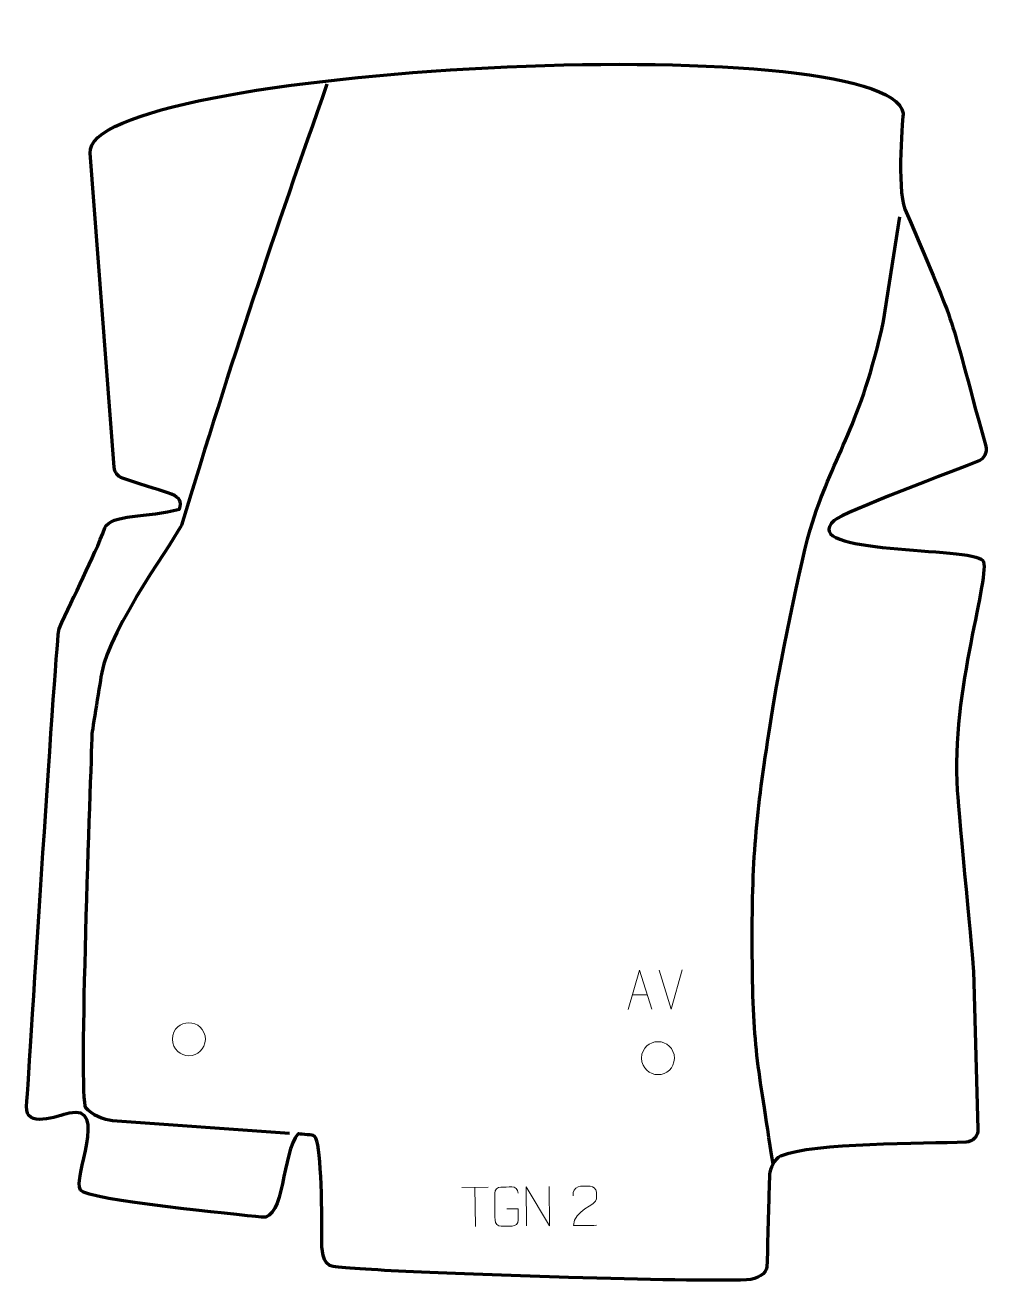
# Model space of a CAD drawing. Header units: millimetres. Extents: x 522 to 1139, y -404 to 397.
import ezdxf

# ---------------------------------------------------------------- set-up
doc = ezdxf.new("R2010")
doc.units = ezdxf.units.MM
doc.header["$MEASUREMENT"] = 0
doc.layers.add('layer 1', color=7, linetype='Continuous')
doc.layers.add('layer 2', color=7, linetype='Continuous')

msp = doc.modelspace()

# ---------------------------------------------------------------- linework, layer by layer
at = {"layer": 'layer 1', "color": 22, "lineweight": 158}
msp.add_open_spline([(982.0067, -403.4597), (989.38, -403.206), (994.779, -399.4409), (995.0152, -394.8417), (995.0152, -394.8417), (995.4731, -385.9277), (995.3028, -384.6391), (995.5803, -374.7849), (995.5803, -374.7849), (996.1549, -354.3878), (996.6738, -335.9665), (996.6738, -335.9665), (996.6738, -335.9665), (996.7465, -333.385), (999.7123, -326.2093), (1003.6917, -324.5751), (1003.6917, -324.5751), (1024.934, -315.8516), (1094.7017, -316.8376), (1122.0469, -315.5922), (1122.0469, -315.5922), (1126.401, -315.3939), (1129.8041, -311.729), (1129.6797, -307.3722), (1129.6797, -307.3722), (1129.6797, -307.3722), (1126.7955, -206.3432), (1126.7955, -206.3432), (1126.7955, -206.3432), (1126.7022, -203.0645), (1117.7377, -109.1429), (1116.446, -91.3577), (1116.446, -91.3577), (1111.8808, -28.5013), (1138.5386, 47.604), (1132.6627, 55.4397), (1132.6627, 55.4397), (1126.1072, 64.1816), (1013.4404, 58.8888), (1037.969, 80.876), (1037.969, 80.876), (1043.9493, 86.2367), (1116.4825, 113.3514), (1129.8229, 118.6528), (1129.8229, 118.6528), (1133.6334, 120.1671), (1135.6709, 124.2622), (1134.5804, 128.215), (1134.5804, 128.215), (1108.644, 222.2214), (1119.5196, 193.4439), (1083.078, 279.5395), (1083.078, 279.5395), (1077.5701, 292.5524), (1081.9514, 340.64), (1081.9483, 340.6569), (1081.9483, 340.6569), (1071.9243, 396.8269), (559.0532, 370.2219), (563.2817, 315.0938), (563.2817, 315.0938), (563.2817, 315.0938), (578.6416, 114.8265), (578.6416, 114.8265), (578.6416, 114.8265), (578.8893, 111.5971), (580.8994, 108.9742), (583.9532, 107.8953), (583.9532, 107.8953), (616.0066, 96.5706), (623.1521, 98.2633), (620.3026, 88.1006), (620.3026, 88.1006), (600.3582, 82.681), (576.103, 84.9899), (572.7828, 76.2152), (572.7828, 76.2152), (565.3754, 56.639), (553.0294, 32.92), (543.4987, 11.7633), (543.4987, 11.7633), (541.8561, 8.117), (524.6926, -264.2062), (522.7907, -292.8923), (522.7907, -292.8923), (521.851, -307.0647), (542.3757, -298.9357), (549.9199, -297.1806), (549.9199, -297.1806), (575.8269, -291.1536), (551.7824, -338.6014), (557.1705, -346.2339), (557.1705, -346.2339), (561.9295, -352.9751), (657.9835, -361.6833), (672.7101, -363.5576), (672.7101, -363.5576), (687.5827, -365.4505), (685.5778, -322.2651), (695.9241, -310.321), (695.9241, -310.321), (695.9241, -310.321), (704.1865, -311.0919), (705.67, -311.29), (705.67, -311.29), (710.3122, -311.9099), (711.1986, -345.762), (711.1166, -377.2467), (711.1166, -377.2467), (711.1017, -382.974), (711.0184, -394.0516), (718.316, -395.0298), (718.316, -395.0298), (733.6847, -397.0902), (803.4174, -400.0605), (868.5351, -401.933), (868.5351, -401.933), (917.052, -403.328), (963.0073, -404.1139), (982.0067, -403.4597)], degree=3, knots=[0, 0, 0, 0, 0.03225806, 0.03225806, 0.03225806, 0.03225806, 0.06451613, 0.06451613, 0.06451613, 0.06451613, 0.09677419, 0.09677419, 0.09677419, 0.09677419, 0.12903226, 0.12903226, 0.12903226, 0.12903226, 0.16129032, 0.16129032, 0.16129032, 0.16129032, 0.19354839, 0.19354839, 0.19354839, 0.19354839, 0.22580645, 0.22580645, 0.22580645, 0.22580645, 0.25806452, 0.25806452, 0.25806452, 0.25806452, 0.29032258, 0.29032258, 0.29032258, 0.29032258, 0.32258065, 0.32258065, 0.32258065, 0.32258065, 0.35483871, 0.35483871, 0.35483871, 0.35483871, 0.38709677, 0.38709677, 0.38709677, 0.38709677, 0.41935484, 0.41935484, 0.41935484, 0.41935484, 0.4516129, 0.4516129, 0.4516129, 0.4516129, 0.48387097, 0.48387097, 0.48387097, 0.48387097, 0.51612903, 0.51612903, 0.51612903, 0.51612903, 0.5483871, 0.5483871, 0.5483871, 0.5483871, 0.58064516, 0.58064516, 0.58064516, 0.58064516, 0.61290323, 0.61290323, 0.61290323, 0.61290323, 0.64516129, 0.64516129, 0.64516129, 0.64516129, 0.67741935, 0.67741935, 0.67741935, 0.67741935, 0.70967742, 0.70967742, 0.70967742, 0.70967742, 0.74193548, 0.74193548, 0.74193548, 0.74193548, 0.77419355, 0.77419355, 0.77419355, 0.77419355, 0.80645161, 0.80645161, 0.80645161, 0.80645161, 0.83870968, 0.83870968, 0.83870968, 0.83870968, 0.87096774, 0.87096774, 0.87096774, 0.87096774, 0.90322581, 0.90322581, 0.90322581, 0.90322581, 0.93548387, 0.93548387, 0.93548387, 0.93548387, 1, 1, 1, 1], dxfattribs=at)
at = {"layer": 'layer 1', "color": 250, "lineweight": 9}
for points in [[(615.8621, -249.8877), (615.9328, -243.2473), (621.2068, -239.4013), (626.3621, -239.4983), (626.3621, -239.4983), (631.5174, -239.4013), (636.7914, -243.4647), (636.8621, -250.1051), (636.8621, -250.1051), (636.4919, -256.4344), (632.05, -260.4651), (626.3621, -260.4945), (626.3621, -260.4945), (621.2068, -260.5915), (615.9328, -256.5281), (615.8621, -249.8877)], [(915.0703, -261.963), (915.141, -255.3226), (920.415, -251.4766), (925.5703, -251.5736), (925.5703, -251.5736), (930.7256, -251.4766), (935.9996, -255.54), (936.0703, -262.1804), (936.0703, -262.1804), (935.7001, -268.5097), (931.2582, -272.5404), (925.5703, -272.5698), (925.5703, -272.5698), (920.415, -272.6668), (915.141, -268.6034), (915.0703, -261.963)]]:
    msp.add_open_spline(points, degree=3, knots=[0, 0, 0, 0, 0.2, 0.2, 0.2, 0.2, 0.4, 0.4, 0.4, 0.4, 0.6, 0.6, 0.6, 0.6, 1, 1, 1, 1], dxfattribs=at)
at = {"layer": 'layer 2', "color": 142, "lineweight": 158}
for points, knots in [([(714.3963, 359.1364), (680.6814, 263.4946), (653.7316, 184.1612), (621.5698, 77.8364), (621.5698, 77.8364), (620.16, 73.1759), (575.0697, 11.0009), (570.7251, -16.0114), (570.7251, -16.0114), (570.0255, -20.3611), (564.4795, -54.1834), (564.4465, -55.5138), (564.4465, -55.5138), (563.8267, -80.4843), (555.5953, -287.529), (560.4065, -293.5384), (560.4065, -293.5384), (563.8092, -297.7886), (572.1706, -301.3676), (577.4982, -301.7542), (577.4982, -301.7542), (577.4982, -301.7542), (690.4148, -309.9482), (690.4148, -309.9482)], [0, 0, 0, 0, 0.14285714, 0.14285714, 0.14285714, 0.14285714, 0.28571429, 0.28571429, 0.28571429, 0.28571429, 0.42857143, 0.42857143, 0.42857143, 0.42857143, 0.57142857, 0.57142857, 0.57142857, 0.57142857, 0.71428571, 0.71428571, 0.71428571, 0.71428571, 1, 1, 1, 1]), ([(998.9598, -329.4778), (989.1091, -264.5828), (985.8584, -256.4919), (985.6626, -190.1859), (985.6626, -190.1859), (985.4866, -130.6085), (988.5671, -103.9551), (997.8743, -44.4413), (997.8743, -44.4413), (1002.0068, -18.0159), (1016.8362, 57.3284), (1024.0432, 79.6287), (1024.0432, 79.6287), (1038.4333, 124.1552), (1054.8055, 141.5472), (1069.4365, 207.8969), (1069.4365, 207.8969), (1069.4365, 207.8969), (1079.8336, 274.4584), (1079.8336, 274.4584)], [0, 0, 0, 0, 0.16666667, 0.16666667, 0.16666667, 0.16666667, 0.33333333, 0.33333333, 0.33333333, 0.33333333, 0.5, 0.5, 0.5, 0.5, 0.66666667, 0.66666667, 0.66666667, 0.66666667, 1, 1, 1, 1])]:
    msp.add_open_spline(points, degree=3, knots=knots, dxfattribs=at)
at = {"layer": 'layer 2', "color": 250, "lineweight": 9}
for points, knots in [([(906.5913, -230.9728), (906.5913, -230.9728), (913.7333, -205.9528), (913.7333, -205.9528), (913.7333, -205.9528), (913.7333, -205.9528), (921.5316, -230.8359), (921.5316, -230.8359)], [0, 0, 0, 0, 0.33333333, 0.33333333, 0.33333333, 0.33333333, 1, 1, 1, 1]), ([(829.2043, -358.2048), (829.2043, -358.2048), (836.3721, -358.1392), (836.3721, -358.1392), (836.3721, -358.1392), (836.3721, -358.1392), (836.4377, -365.307), (836.4377, -365.307), (836.4377, -365.307), (836.3193, -367.6315), (834.6558, -369.1265), (832.5082, -369.1569), (832.5082, -369.1569), (830.1765, -369.1779), (827.8446, -369.1993), (825.5132, -369.221), (825.5132, -369.221), (823.5893, -369.3441), (821.5999, -367.4777), (821.5926, -365.4604), (821.5926, -365.4604), (821.5402, -359.6905), (821.4873, -353.9211), (821.434, -348.152), (821.434, -348.152), (821.4186, -346.014), (823.1496, -344.2788), (825.3019, -344.2725), (825.3019, -344.2725), (827.6275, -344.2512), (829.9535, -344.2299), (832.2795, -344.2086), (832.2795, -344.2086), (834.2258, -344.1553), (836.2308, -345.6285), (836.2797, -348.0659)], [0, 0, 0, 0, 0.1, 0.1, 0.1, 0.1, 0.2, 0.2, 0.2, 0.2, 0.3, 0.3, 0.3, 0.3, 0.4, 0.4, 0.4, 0.4, 0.5, 0.5, 0.5, 0.5, 0.6, 0.6, 0.6, 0.6, 0.7, 0.7, 0.7, 0.7, 0.8, 0.8, 0.8, 0.8, 1, 1, 1, 1]), ([(841.7221, -369.0763), (841.7221, -369.0763), (841.4934, -344.1238), (841.4934, -344.1238), (841.4934, -344.1238), (841.4934, -344.1238), (856.3763, -368.942), (856.3763, -368.942), (856.3763, -368.942), (856.3763, -368.942), (856.1476, -343.9896), (856.1476, -343.9896)], [0, 0, 0, 0, 0.25, 0.25, 0.25, 0.25, 0.5, 0.5, 0.5, 0.5, 1, 1, 1, 1]), ([(886.4191, -368.6771), (881.5049, -368.7218), (876.5907, -368.7669), (871.6768, -368.8122), (871.6768, -368.8122), (871.5858, -358.8803), (886.212, -356.105), (886.2644, -351.794), (886.2644, -351.794), (886.2511, -350.37), (886.238, -348.9463), (886.2253, -347.5231), (886.2253, -347.5231), (886.1893, -345.4462), (884.0508, -343.741), (882.3797, -343.739), (882.3797, -343.739), (880.3066, -343.7584), (878.2338, -343.7774), (876.1615, -343.796), (876.1615, -343.796), (874.3393, -343.7961), (871.5312, -345.6141), (871.4834, -347.7082), (871.4834, -347.7082), (871.4834, -347.7082), (871.5023, -349.7629), (871.5023, -349.7629)], [0, 0, 0, 0, 0.125, 0.125, 0.125, 0.125, 0.25, 0.25, 0.25, 0.25, 0.375, 0.375, 0.375, 0.375, 0.5, 0.5, 0.5, 0.5, 0.625, 0.625, 0.625, 0.625, 0.75, 0.75, 0.75, 0.75, 1, 1, 1, 1])]:
    msp.add_open_spline(points, degree=3, knots=knots, dxfattribs=at)
for points in [[(933.9497, -230.7294), (933.9497, -230.7294), (926.3996, -205.8439), (926.3996, -205.8439)], [(941.0427, -205.7097), (941.0427, -205.7097), (933.9498, -230.7294), (933.9498, -230.7294)], [(909.229, -221.6988), (909.229, -221.6988), (918.7243, -221.6118), (918.7243, -221.6118)], [(800.3292, -344.5246), (800.3292, -344.5246), (817.3157, -344.3689), (817.3157, -344.3689)], [(809.0511, -369.3757), (809.0511, -369.3757), (808.8224, -344.4232), (808.8224, -344.4232)]]:
    msp.add_open_spline(points, degree=3, dxfattribs=at)

doc.saveas('drawing.dxf')
